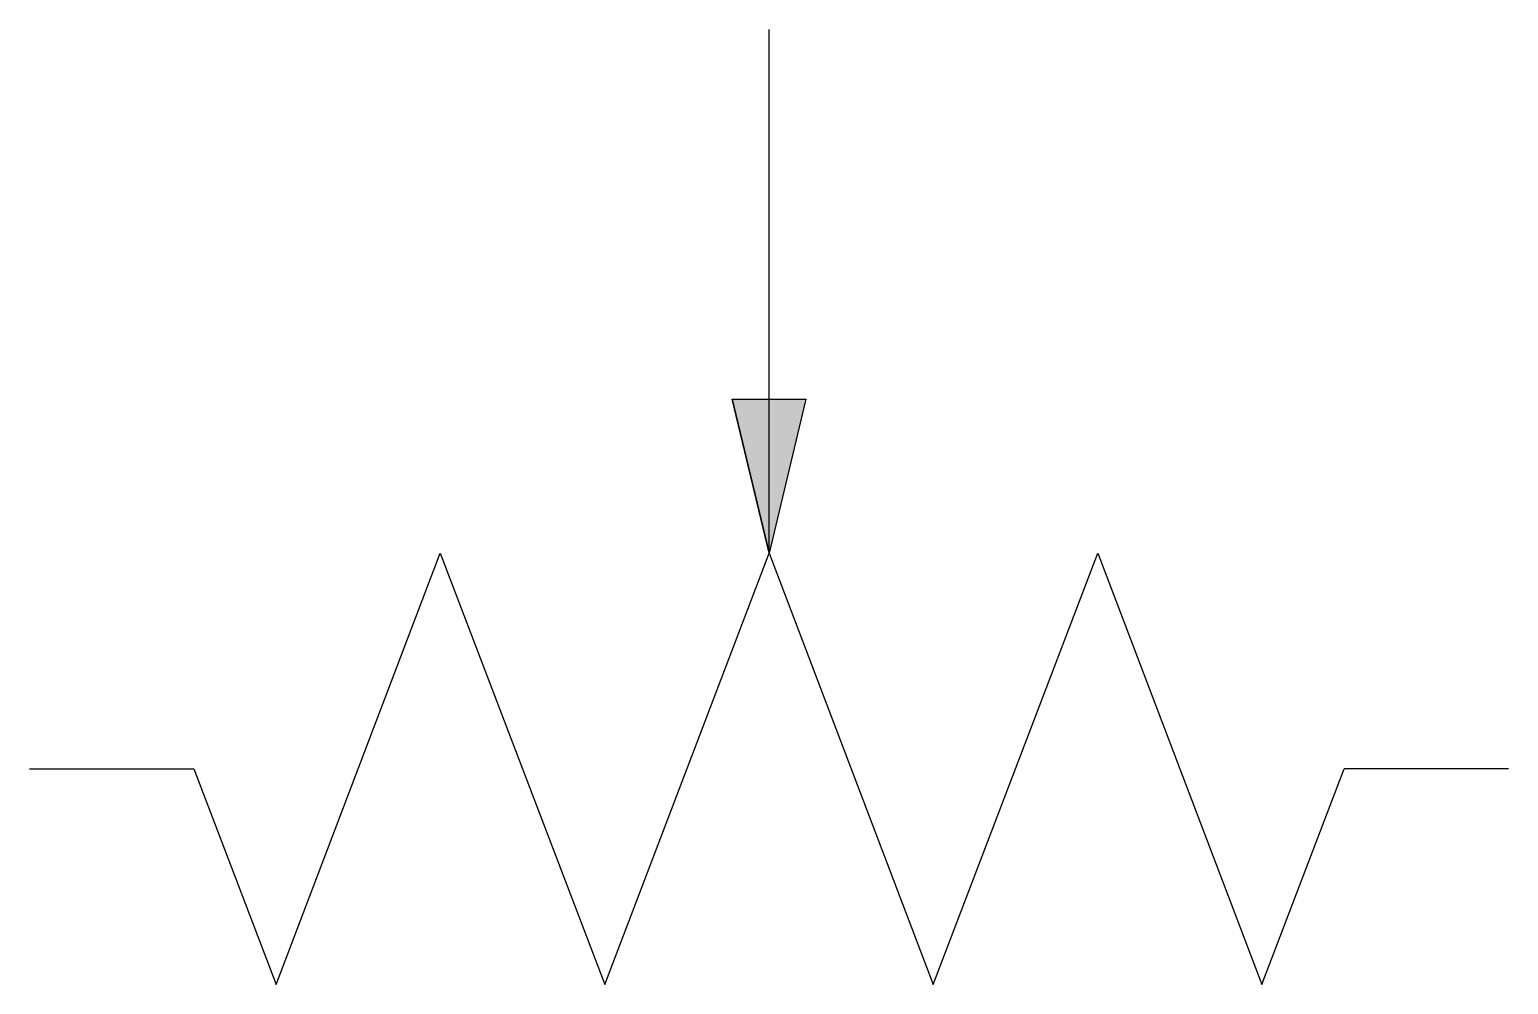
# Model space of a CAD drawing. Extents: x -6 to 6, y -1.8 to 6.
import ezdxf

# ---------------------------------------------------------------- set-up
doc = ezdxf.new("R2010")
doc.units = 0
doc.layers.add('OBJECT', color=7, linetype='Continuous', lineweight=25)

msp = doc.modelspace()

# ---------------------------------------------------------------- hatches: boundary and pattern name
at = {"transparency": 33554687}
msp.add_hatch(color=256, dxfattribs=at).paths.add_polyline_path([(-0.3, 3), (0.3, 3), (0, 1.75)], flags=0)

# ---------------------------------------------------------------- linework, layer by layer
for p in [(-0.3, 3), (0.3, 3)]:
    msp.add_line(p, (0, 1.75))
at = {"layer": 'OBJECT'}
for p, q in [((0, 1.75), (0, 6)), ((-0.3, 3), (0.3, 3)), ((0, 1.75), (-0.3, 3)), ((0.3, 3), (0, 1.75))]:
    msp.add_line(p, q, dxfattribs=at)
at = {"layer": 'OBJECT', "color": 0, "linetype": 'Continuous'}
for p, q in [((-4, -1.75), (-2.667, 1.75)), ((-2.667, 1.75), (-1.333, -1.75)), ((-1.333, -1.75), (0, 1.75)), ((0, 1.75), (1.333, -1.75)), ((1.333, -1.75), (2.667, 1.75)), ((2.667, 1.75), (4, -1.75)), ((-6, 0), (-4.667, 0)), ((-4.667, 0), (-4, -1.75)), ((4, -1.75), (4.667, 0)), ((6, 0), (4.667, 0))]:
    msp.add_line(p, q, dxfattribs=at)

doc.saveas('drawing.dxf')
